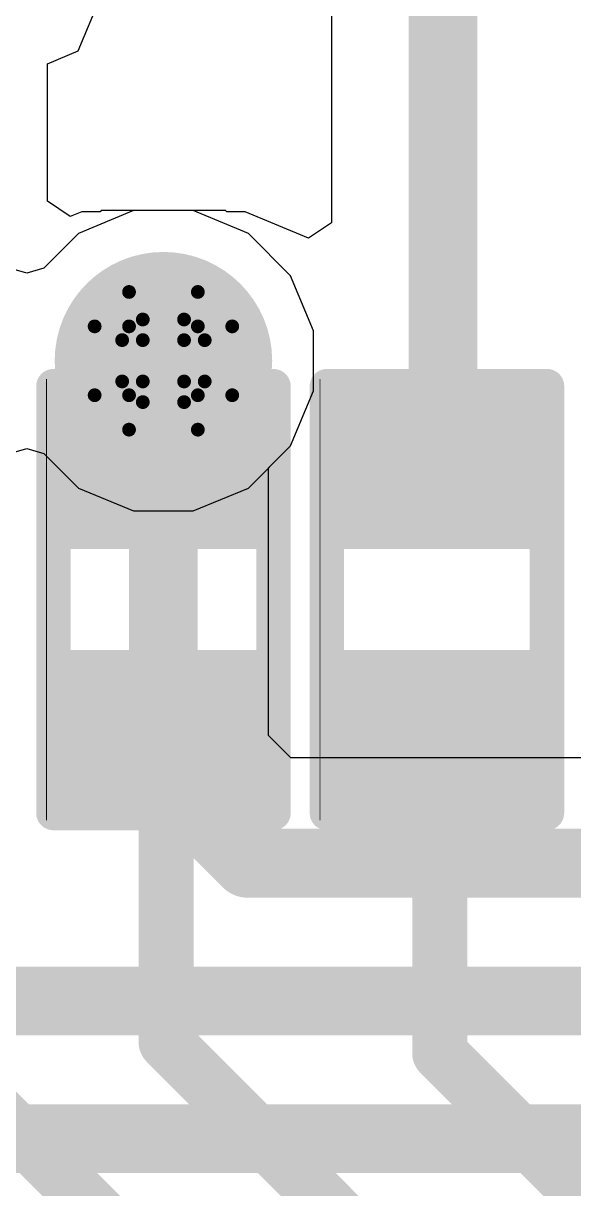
# Model space of a CAD drawing. Header units: inches. Extents: x -4 to 5258, y -4 to 5281.
# Drawn here: x 16.684 to 18.716, y 52.102 to 56.401 of the extents above; entities that cross this region are included whole.
import ezdxf

# ---------------------------------------------------------------- set-up
doc = ezdxf.new("R2010")
doc.units = ezdxf.units.IN
for name, color, linetype in [('Bottom Layer', 5, 'Continuous'), ('Bottom Solder', 6, 'Continuous'), ('Drill Drawing', 1, 'Continuous'), ('Layer 1', 16, 'Continuous'), ('Layer 2', 76, 'Continuous'), ('Top Layer', 1, 'Continuous'), ('Top Overlay', 2, 'Continuous'), ('Top Paste', 8, 'Continuous'), ('Top Solder', 216, 'Continuous'), ('Via Holes', 16, 'Continuous')]:
    doc.layers.add(name, color=color, linetype=linetype)

# ---------------------------------------------------------------- blocks, each defined once
blk = doc.blocks.new('R___0402_139')
at = {"layer": 'Top Layer'}
for points in [[(-0.6985, -0.3175), (-0.6985, 0.3175), (-0.2413, 0.3175), (-0.2413, -0.3175)], [(0.2413, -0.3175), (0.2413, 0.3175), (0.6985, 0.3175), (0.6985, -0.3175)]]:
    blk.add_hatch(color=1, dxfattribs=at).paths.add_polyline_path(points)
at = {"layer": 'Top Paste'}
for points in [[(-0.6985, -0.3175), (-0.6985, 0.3175), (-0.2413, 0.3175), (-0.2413, -0.3175)], [(0.2413, -0.3175), (0.2413, 0.3175), (0.6985, 0.3175), (0.6985, -0.3175)]]:
    blk.add_hatch(color=8, dxfattribs=at).paths.add_polyline_path(points)
at = {"layer": 'Top Solder'}
for points in [[(-0.7535, -0.3725), (-0.7535, 0.3725), (-0.1863, 0.3725), (-0.1863, -0.3725)], [(0.1863, -0.3725), (0.1863, 0.3725), (0.7535, 0.3725), (0.7535, -0.3725)]]:
    blk.add_hatch(color=216, dxfattribs=at).paths.add_polyline_path(points)
at = {"layer": 'Top Overlay'}
for points in [[(-0.7874, -0.4064, 0.127, 0.127, 0), (-0.7874, 0.4064, 0.127, 0.127, 0)], [(0.7874, 0.4064, 0.127, 0.127, 0), (-0.7874, 0.4064, 0.127, 0.127, 0)], [(0.7874, -0.4064, 0.127, 0.127, 0), (0.7874, 0.4064, 0.127, 0.127, 0)], [(0.7874, -0.4064, 0.127, 0.127, 0), (-0.7874, -0.4064, 0.127, 0.127, 0)], [(0.8128, -0.4318, 0.00323, 0.00323, 0), (-0.8128, -0.4318, 0.00323, 0.00323, 0)]]:
    blk.add_lwpolyline(points, format="xyseb", dxfattribs=at)
for points in [[(-0.8191, 0.4064, 0.0635, 0.0635, 1), (-0.7556, 0.4064, 0.0635, 0.0635, 1)], [(-0.8191, 0.4064, 0.0635, 0.0635, 1), (-0.7556, 0.4064, 0.0635, 0.0635, 1)], [(0.7556, 0.4064, 0.0635, 0.0635, 1), (0.8191, 0.4064, 0.0635, 0.0635, 1)], [(0.7556, 0.4064, 0.0635, 0.0635, 1), (0.8191, 0.4064, 0.0635, 0.0635, 1)], [(-0.8191, -0.4064, 0.0635, 0.0635, 1), (-0.7556, -0.4064, 0.0635, 0.0635, 1)], [(-0.8191, -0.4064, 0.0635, 0.0635, 1), (-0.7556, -0.4064, 0.0635, 0.0635, 1)], [(0.7556, -0.4064, 0.0635, 0.0635, 1), (0.8191, -0.4064, 0.0635, 0.0635, 1)], [(0.7556, -0.4064, 0.0635, 0.0635, 1), (0.8191, -0.4064, 0.0635, 0.0635, 1)], [(-0.8136, -0.4318, 0.00161, 0.00161, 1), (-0.812, -0.4318, 0.00161, 0.00161, 1)], [(0.812, -0.4318, 0.00161, 0.00161, 1), (0.8136, -0.4318, 0.00161, 0.00161, 1)]]:
    blk.add_lwpolyline(points, format="xyseb", close=True, dxfattribs=at)
blk = doc.blocks.new('R___0402_141')
at = {"layer": 'Top Layer'}
for points in [[(-0.6985, -0.3175), (-0.6985, 0.3175), (-0.2413, 0.3175), (-0.2413, -0.3175)], [(0.2413, -0.3175), (0.2413, 0.3175), (0.6985, 0.3175), (0.6985, -0.3175)]]:
    blk.add_hatch(color=1, dxfattribs=at).paths.add_polyline_path(points)
at = {"layer": 'Top Paste'}
for points in [[(-0.6985, -0.3175), (-0.6985, 0.3175), (-0.2413, 0.3175), (-0.2413, -0.3175)], [(0.2413, -0.3175), (0.2413, 0.3175), (0.6985, 0.3175), (0.6985, -0.3175)]]:
    blk.add_hatch(color=8, dxfattribs=at).paths.add_polyline_path(points)
at = {"layer": 'Top Solder'}
for points in [[(-0.7535, -0.3725), (-0.7535, 0.3725), (-0.1863, 0.3725), (-0.1863, -0.3725)], [(0.1863, -0.3725), (0.1863, 0.3725), (0.7535, 0.3725), (0.7535, -0.3725)]]:
    blk.add_hatch(color=216, dxfattribs=at).paths.add_polyline_path(points)
at = {"layer": 'Top Overlay'}
for points in [[(-0.7874, -0.4064, 0.127, 0.127, 0), (-0.7874, 0.4064, 0.127, 0.127, 0)], [(0.7874, 0.4064, 0.127, 0.127, 0), (-0.7874, 0.4064, 0.127, 0.127, 0)], [(0.7874, -0.4064, 0.127, 0.127, 0), (0.7874, 0.4064, 0.127, 0.127, 0)], [(0.7874, -0.4064, 0.127, 0.127, 0), (-0.7874, -0.4064, 0.127, 0.127, 0)], [(0.8128, -0.4318, 0.00323, 0.00323, 0), (-0.8128, -0.4318, 0.00323, 0.00323, 0)]]:
    blk.add_lwpolyline(points, format="xyseb", dxfattribs=at)
for points in [[(-0.8191, 0.4064, 0.0635, 0.0635, 1), (-0.7556, 0.4064, 0.0635, 0.0635, 1)], [(-0.8191, 0.4064, 0.0635, 0.0635, 1), (-0.7556, 0.4064, 0.0635, 0.0635, 1)], [(0.7556, 0.4064, 0.0635, 0.0635, 1), (0.8191, 0.4064, 0.0635, 0.0635, 1)], [(0.7556, 0.4064, 0.0635, 0.0635, 1), (0.8191, 0.4064, 0.0635, 0.0635, 1)], [(-0.8191, -0.4064, 0.0635, 0.0635, 1), (-0.7556, -0.4064, 0.0635, 0.0635, 1)], [(-0.8191, -0.4064, 0.0635, 0.0635, 1), (-0.7556, -0.4064, 0.0635, 0.0635, 1)], [(0.7556, -0.4064, 0.0635, 0.0635, 1), (0.8191, -0.4064, 0.0635, 0.0635, 1)], [(0.7556, -0.4064, 0.0635, 0.0635, 1), (0.8191, -0.4064, 0.0635, 0.0635, 1)], [(-0.8136, -0.4318, 0.00161, 0.00161, 1), (-0.812, -0.4318, 0.00161, 0.00161, 1)], [(0.812, -0.4318, 0.00161, 0.00161, 1), (0.8136, -0.4318, 0.00161, 0.00161, 1)]]:
    blk.add_lwpolyline(points, format="xyseb", close=True, dxfattribs=at)

msp = doc.modelspace()

# ---------------------------------------------------------------- hatches: boundary and pattern name
at = {"layer": 'Bottom Layer'}
h = msp.add_hatch(color=5, dxfattribs=at)
edge = h.paths.add_edge_path()
edge.add_arc((17.201, 55.156), 0.3, 0, 360)
at = {"layer": 'Bottom Solder'}
h = msp.add_hatch(color=6, dxfattribs=at)
edge = h.paths.add_edge_path()
edge.add_arc((17.201, 55.156), 0.4016, 0, 360)
at = {"layer": 'Layer 1'}
h = msp.add_hatch(color=16, dxfattribs=at)
edge = h.paths.add_edge_path()
edge.add_arc((17.201, 55.156), 0.3, 0, 360)
at = {"layer": 'Layer 2'}
h = msp.add_hatch(color=76, dxfattribs=at)
edge = h.paths.add_edge_path()
edge.add_arc((17.201, 55.156), 0.3, 0, 360)
at = {"layer": 'Top Layer'}
h = msp.add_hatch(color=1, dxfattribs=at)
edge = h.paths.add_edge_path()
edge.add_arc((17.201, 55.156), 0.3, 0, 360)
msp.add_hatch(color=1, dxfattribs=at).paths.add_polyline_path([(16.9002, 54.6312), (17.5024, 54.6312), (17.5024, 55.156), (16.9002, 55.156)])
at = {"layer": 'Top Solder'}
h = msp.add_hatch(color=216, dxfattribs=at)
edge = h.paths.add_edge_path()
edge.add_arc((17.201, 55.156), 0.4016, 0, 360)
at = {"layer": 'Via Holes'}
h = msp.add_hatch(color=7, dxfattribs=at)
edge = h.paths.add_edge_path()
edge.add_arc((17.201, 55.156), 0.15, 0, 360)

# ---------------------------------------------------------------- linework, layer by layer
at = {"layer": 'Bottom Layer'}
for p, q in [((17.0908, 55.71), (16.8871, 55.6257)), ((17.3112, 55.71), (17.0908, 55.71)), ((17.5148, 55.6257), (17.3112, 55.71)), ((16.8871, 55.6257), (16.7591, 55.4976)), ((17.6706, 55.4698), (17.5148, 55.6257)), ((16.696, 55.4798), (16.6328, 55.4976)), ((16.7591, 55.4976), (16.696, 55.4798)), ((17.755, 55.2662), (17.6706, 55.4698)), ((17.755, 55.0458), (17.755, 55.2662)), ((17.6706, 54.8422), (17.755, 55.0458)), ((17.5894, 54.761), (17.6706, 54.8422)), ((17.5894, 53.7731), (17.5894, 54.761)), ((17.6718, 53.6908), (17.5894, 53.7731)), ((24.0361, 53.6908), (17.6718, 53.6908))]:
    msp.add_line(p, q, dxfattribs=at)
for points in [[(17.201, 53.6122, 0.254, 0.254, 0), (17.201, 55.156, 0.254, 0.254, 0)], [(17.201, 53.6122, 0.254, 0.254, 0), (17.5109, 53.3023, 0.254, 0.254, 0)], [(17.5109, 53.3023, 0.254, 0.254, 0), (32.8136, 53.3023, 0.254, 0.254, 0)], [(16.5246, 52.7943, 0.254, 0.254, 0), (32.5895, 52.7943, 0.254, 0.254, 0)], [(15.5731, 52.2863, 0.254, 0.254, 0), (32.3567, 52.2863, 0.254, 0.254, 0)]]:
    msp.add_lwpolyline(points, format="xyseb", dxfattribs=at)
for points in [[(17.1375, 55.156, 0.127, 0.127, 1), (17.2645, 55.156, 0.127, 0.127, 1)], [(17.1375, 53.6122, 0.127, 0.127, 1), (17.2645, 53.6122, 0.127, 0.127, 1)], [(17.1375, 53.6122, 0.127, 0.127, 1), (17.2645, 53.6122, 0.127, 0.127, 1)], [(17.4474, 53.3023, 0.127, 0.127, 1), (17.5744, 53.3023, 0.127, 0.127, 1)], [(17.4474, 53.3023, 0.127, 0.127, 1), (17.5744, 53.3023, 0.127, 0.127, 1)]]:
    msp.add_lwpolyline(points, format="xyseb", close=True, dxfattribs=at)
at = {"layer": 'Drill Drawing'}
for points in [[(17.074, 55.283, 0.0508, 0.0508, 0), (17.074, 55.41, 0.0508, 0.0508, 0)], [(17.074, 55.41, 0.0508, 0.0508, 0), (17.328, 55.41, 0.0508, 0.0508, 0)], [(17.328, 55.283, 0.0508, 0.0508, 0), (17.328, 55.41, 0.0508, 0.0508, 0)], [(16.947, 55.029, 0.0508, 0.0508, 0), (16.947, 55.283, 0.0508, 0.0508, 0)], [(16.947, 55.283, 0.0508, 0.0508, 0), (17.074, 55.283, 0.0508, 0.0508, 0)], [(17.1248, 55.2322, 0.0508, 0.0508, 0), (17.1248, 55.3084, 0.0508, 0.0508, 0)], [(17.1248, 55.3084, 0.0508, 0.0508, 0), (17.2772, 55.3084, 0.0508, 0.0508, 0)], [(17.2772, 55.2322, 0.0508, 0.0508, 0), (17.2772, 55.3084, 0.0508, 0.0508, 0)], [(17.328, 55.283, 0.0508, 0.0508, 0), (17.455, 55.283, 0.0508, 0.0508, 0)], [(17.455, 55.029, 0.0508, 0.0508, 0), (17.455, 55.283, 0.0508, 0.0508, 0)], [(17.0486, 55.0798, 0.0508, 0.0508, 0), (17.0486, 55.2322, 0.0508, 0.0508, 0)], [(17.0486, 55.2322, 0.0508, 0.0508, 0), (17.1248, 55.2322, 0.0508, 0.0508, 0)], [(17.2772, 55.2322, 0.0508, 0.0508, 0), (17.3534, 55.2322, 0.0508, 0.0508, 0)], [(17.3534, 55.0798, 0.0508, 0.0508, 0), (17.3534, 55.2322, 0.0508, 0.0508, 0)], [(17.0486, 55.0798, 0.0508, 0.0508, 0), (17.1248, 55.0798, 0.0508, 0.0508, 0)], [(17.1248, 55.0036, 0.0508, 0.0508, 0), (17.1248, 55.0798, 0.0508, 0.0508, 0)], [(17.2772, 55.0798, 0.0508, 0.0508, 0), (17.3534, 55.0798, 0.0508, 0.0508, 0)], [(17.2772, 55.0036, 0.0508, 0.0508, 0), (17.2772, 55.0798, 0.0508, 0.0508, 0)], [(16.947, 55.029, 0.0508, 0.0508, 0), (17.074, 55.029, 0.0508, 0.0508, 0)], [(17.074, 54.902, 0.0508, 0.0508, 0), (17.074, 55.029, 0.0508, 0.0508, 0)], [(17.328, 55.029, 0.0508, 0.0508, 0), (17.455, 55.029, 0.0508, 0.0508, 0)], [(17.328, 54.902, 0.0508, 0.0508, 0), (17.328, 55.029, 0.0508, 0.0508, 0)], [(17.1248, 55.0036, 0.0508, 0.0508, 0), (17.2772, 55.0036, 0.0508, 0.0508, 0)], [(17.074, 54.902, 0.0508, 0.0508, 0), (17.328, 54.902, 0.0508, 0.0508, 0)]]:
    msp.add_lwpolyline(points, format="xyseb", dxfattribs=at)
for points in [[(17.0613, 55.41, 0.0254, 0.0254, 1), (17.0867, 55.41, 0.0254, 0.0254, 1)], [(17.0613, 55.41, 0.0254, 0.0254, 1), (17.0867, 55.41, 0.0254, 0.0254, 1)], [(17.3153, 55.41, 0.0254, 0.0254, 1), (17.3407, 55.41, 0.0254, 0.0254, 1)], [(17.3153, 55.41, 0.0254, 0.0254, 1), (17.3407, 55.41, 0.0254, 0.0254, 1)], [(16.9343, 55.283, 0.0254, 0.0254, 1), (16.9597, 55.283, 0.0254, 0.0254, 1)], [(16.9343, 55.283, 0.0254, 0.0254, 1), (16.9597, 55.283, 0.0254, 0.0254, 1)], [(17.0613, 55.283, 0.0254, 0.0254, 1), (17.0867, 55.283, 0.0254, 0.0254, 1)], [(17.0613, 55.283, 0.0254, 0.0254, 1), (17.0867, 55.283, 0.0254, 0.0254, 1)], [(17.1121, 55.3084, 0.0254, 0.0254, 1), (17.1375, 55.3084, 0.0254, 0.0254, 1)], [(17.1121, 55.3084, 0.0254, 0.0254, 1), (17.1375, 55.3084, 0.0254, 0.0254, 1)], [(17.2645, 55.3084, 0.0254, 0.0254, 1), (17.2899, 55.3084, 0.0254, 0.0254, 1)], [(17.2645, 55.3084, 0.0254, 0.0254, 1), (17.2899, 55.3084, 0.0254, 0.0254, 1)], [(17.3153, 55.283, 0.0254, 0.0254, 1), (17.3407, 55.283, 0.0254, 0.0254, 1)], [(17.3153, 55.283, 0.0254, 0.0254, 1), (17.3407, 55.283, 0.0254, 0.0254, 1)], [(17.4423, 55.283, 0.0254, 0.0254, 1), (17.4677, 55.283, 0.0254, 0.0254, 1)], [(17.4423, 55.283, 0.0254, 0.0254, 1), (17.4677, 55.283, 0.0254, 0.0254, 1)], [(17.0359, 55.2322, 0.0254, 0.0254, 1), (17.0613, 55.2322, 0.0254, 0.0254, 1)], [(17.0359, 55.2322, 0.0254, 0.0254, 1), (17.0613, 55.2322, 0.0254, 0.0254, 1)], [(17.1121, 55.2322, 0.0254, 0.0254, 1), (17.1375, 55.2322, 0.0254, 0.0254, 1)], [(17.1121, 55.2322, 0.0254, 0.0254, 1), (17.1375, 55.2322, 0.0254, 0.0254, 1)], [(17.2645, 55.2322, 0.0254, 0.0254, 1), (17.2899, 55.2322, 0.0254, 0.0254, 1)], [(17.2645, 55.2322, 0.0254, 0.0254, 1), (17.2899, 55.2322, 0.0254, 0.0254, 1)], [(17.3407, 55.2322, 0.0254, 0.0254, 1), (17.3661, 55.2322, 0.0254, 0.0254, 1)], [(17.3407, 55.2322, 0.0254, 0.0254, 1), (17.3661, 55.2322, 0.0254, 0.0254, 1)], [(17.0359, 55.0798, 0.0254, 0.0254, 1), (17.0613, 55.0798, 0.0254, 0.0254, 1)], [(17.0359, 55.0798, 0.0254, 0.0254, 1), (17.0613, 55.0798, 0.0254, 0.0254, 1)], [(17.1121, 55.0798, 0.0254, 0.0254, 1), (17.1375, 55.0798, 0.0254, 0.0254, 1)], [(17.1121, 55.0798, 0.0254, 0.0254, 1), (17.1375, 55.0798, 0.0254, 0.0254, 1)], [(17.2645, 55.0798, 0.0254, 0.0254, 1), (17.2899, 55.0798, 0.0254, 0.0254, 1)], [(17.2645, 55.0798, 0.0254, 0.0254, 1), (17.2899, 55.0798, 0.0254, 0.0254, 1)], [(17.3407, 55.0798, 0.0254, 0.0254, 1), (17.3661, 55.0798, 0.0254, 0.0254, 1)], [(17.3407, 55.0798, 0.0254, 0.0254, 1), (17.3661, 55.0798, 0.0254, 0.0254, 1)], [(16.9343, 55.029, 0.0254, 0.0254, 1), (16.9597, 55.029, 0.0254, 0.0254, 1)], [(16.9343, 55.029, 0.0254, 0.0254, 1), (16.9597, 55.029, 0.0254, 0.0254, 1)], [(17.0613, 55.029, 0.0254, 0.0254, 1), (17.0867, 55.029, 0.0254, 0.0254, 1)], [(17.0613, 55.029, 0.0254, 0.0254, 1), (17.0867, 55.029, 0.0254, 0.0254, 1)], [(17.3153, 55.029, 0.0254, 0.0254, 1), (17.3407, 55.029, 0.0254, 0.0254, 1)], [(17.3153, 55.029, 0.0254, 0.0254, 1), (17.3407, 55.029, 0.0254, 0.0254, 1)], [(17.4423, 55.029, 0.0254, 0.0254, 1), (17.4677, 55.029, 0.0254, 0.0254, 1)], [(17.4423, 55.029, 0.0254, 0.0254, 1), (17.4677, 55.029, 0.0254, 0.0254, 1)], [(17.1121, 55.0036, 0.0254, 0.0254, 1), (17.1375, 55.0036, 0.0254, 0.0254, 1)], [(17.1121, 55.0036, 0.0254, 0.0254, 1), (17.1375, 55.0036, 0.0254, 0.0254, 1)], [(17.2645, 55.0036, 0.0254, 0.0254, 1), (17.2899, 55.0036, 0.0254, 0.0254, 1)], [(17.2645, 55.0036, 0.0254, 0.0254, 1), (17.2899, 55.0036, 0.0254, 0.0254, 1)], [(17.0613, 54.902, 0.0254, 0.0254, 1), (17.0867, 54.902, 0.0254, 0.0254, 1)], [(17.0613, 54.902, 0.0254, 0.0254, 1), (17.0867, 54.902, 0.0254, 0.0254, 1)], [(17.3153, 54.902, 0.0254, 0.0254, 1), (17.3407, 54.902, 0.0254, 0.0254, 1)], [(17.3153, 54.902, 0.0254, 0.0254, 1), (17.3407, 54.902, 0.0254, 0.0254, 1)]]:
    msp.add_lwpolyline(points, format="xyseb", close=True, dxfattribs=at)
at = {"layer": 'Layer 1'}
for p, q in [((17.0908, 55.71), (16.8871, 55.6257)), ((17.3112, 55.71), (17.0908, 55.71)), ((17.5148, 55.6257), (17.3112, 55.71)), ((16.8871, 55.6257), (16.7591, 55.4976)), ((17.6706, 55.4698), (17.5148, 55.6257)), ((16.696, 55.4798), (16.6328, 55.4976)), ((16.7591, 55.4976), (16.696, 55.4798)), ((17.755, 55.2662), (17.6706, 55.4698)), ((17.755, 55.0458), (17.755, 55.2662)), ((17.6706, 54.8422), (17.755, 55.0458)), ((16.6328, 54.8144), (16.696, 54.8322)), ((16.696, 54.8322), (16.7591, 54.8144)), ((17.5148, 54.6864), (17.6706, 54.8422)), ((16.7591, 54.8144), (16.8871, 54.6864)), ((16.8871, 54.6864), (17.0908, 54.602)), ((17.3112, 54.602), (17.5148, 54.6864)), ((17.0908, 54.602), (17.3112, 54.602))]:
    msp.add_line(p, q, dxfattribs=at)
at = {"layer": 'Layer 2'}
for p, q in [((17.0908, 55.71), (16.8871, 55.6257)), ((17.3112, 55.71), (17.0908, 55.71)), ((17.5148, 55.6257), (17.3112, 55.71)), ((16.8871, 55.6257), (16.7591, 55.4976)), ((17.6706, 55.4698), (17.5148, 55.6257)), ((16.696, 55.4798), (16.6328, 55.4976)), ((16.7591, 55.4976), (16.696, 55.4798)), ((17.755, 55.2662), (17.6706, 55.4698)), ((17.755, 55.0458), (17.755, 55.2662)), ((17.6706, 54.8422), (17.755, 55.0458)), ((16.6328, 54.8144), (16.696, 54.8322)), ((16.696, 54.8322), (16.7591, 54.8144)), ((17.5148, 54.6864), (17.6706, 54.8422)), ((16.7591, 54.8144), (16.8871, 54.6864)), ((16.8871, 54.6864), (17.0908, 54.602)), ((17.3112, 54.602), (17.5148, 54.6864)), ((17.0908, 54.602), (17.3112, 54.602))]:
    msp.add_line(p, q, dxfattribs=at)
at = {"layer": 'Top Layer'}
for p, q in [((17.8212, 57.7478), (17.8212, 55.6652)), ((16.8864, 56.2991), (17.0475, 56.6879)), ((16.7727, 56.252), (16.8864, 56.2991)), ((16.7727, 55.7445), (16.7727, 56.252)), ((16.8572, 55.688), (16.7727, 55.7445)), ((16.9002, 55.7059), (16.8572, 55.688)), ((16.9673, 55.7059), (16.9002, 55.7059)), ((16.9715, 55.71), (16.9673, 55.7059)), ((17.4304, 55.71), (16.9715, 55.71)), ((17.4346, 55.7059), (17.4304, 55.71)), ((17.5024, 55.7059), (17.4346, 55.7059)), ((17.7368, 55.6088), (17.5024, 55.7059)), ((17.8212, 55.6652), (17.7368, 55.6088))]:
    msp.add_line(p, q, dxfattribs=at)
for points in [[(18.2336, 54.7678, 0.254, 0.254, 0), (18.2336, 57.9186, 0.254, 0.254, 0)], [(18.2109, 54.745, 0.254, 0.254, 0), (18.2336, 54.7678, 0.254, 0.254, 0)], [(17.2111, 52.6417, 0.2032, 0.2032, 0), (17.2111, 53.805, 0.2032, 0.2032, 0)], [(18.2211, 52.6016, 0.2032, 0.2032, 0), (18.2211, 53.805, 0.2032, 0.2032, 0)], [(16.2012, 52.7715, 0.2032, 0.2032, 0), (18.491, 50.4816, 0.2032, 0.2032, 0)], [(17.2111, 52.6417, 0.2032, 0.2032, 0), (18.991, 50.8617, 0.2032, 0.2032, 0)], [(18.2211, 52.6016, 0.2032, 0.2032, 0), (19.491, 51.3316, 0.2032, 0.2032, 0)]]:
    msp.add_lwpolyline(points, format="xyseb", dxfattribs=at)
for points in [[(18.1474, 54.745, 0.127, 0.127, 1), (18.2744, 54.745, 0.127, 0.127, 1)], [(18.1701, 54.7678, 0.127, 0.127, 1), (18.2971, 54.7678, 0.127, 0.127, 1)], [(18.1701, 54.7678, 0.127, 0.127, 1), (18.2971, 54.7678, 0.127, 0.127, 1)], [(17.1603, 53.805, 0.1016, 0.1016, 1), (17.2619, 53.805, 0.1016, 0.1016, 1)], [(18.1703, 53.805, 0.1016, 0.1016, 1), (18.2719, 53.805, 0.1016, 0.1016, 1)], [(17.1603, 52.6417, 0.1016, 0.1016, 1), (17.2619, 52.6417, 0.1016, 0.1016, 1)], [(17.1603, 52.6417, 0.1016, 0.1016, 1), (17.2619, 52.6417, 0.1016, 0.1016, 1)], [(18.1703, 52.6016, 0.1016, 0.1016, 1), (18.2719, 52.6016, 0.1016, 0.1016, 1)], [(18.1703, 52.6016, 0.1016, 0.1016, 1), (18.2719, 52.6016, 0.1016, 0.1016, 1)]]:
    msp.add_lwpolyline(points, format="xyseb", close=True, dxfattribs=at)

# ---------------------------------------------------------------- block references
at = {"rotation": 270}
for name, p in [('R___0402_139', (17.201, 54.2749)), ('R___0402_141', (18.2109, 54.2751))]:
    msp.add_blockref(name, p, dxfattribs=at)

doc.saveas('drawing.dxf')
